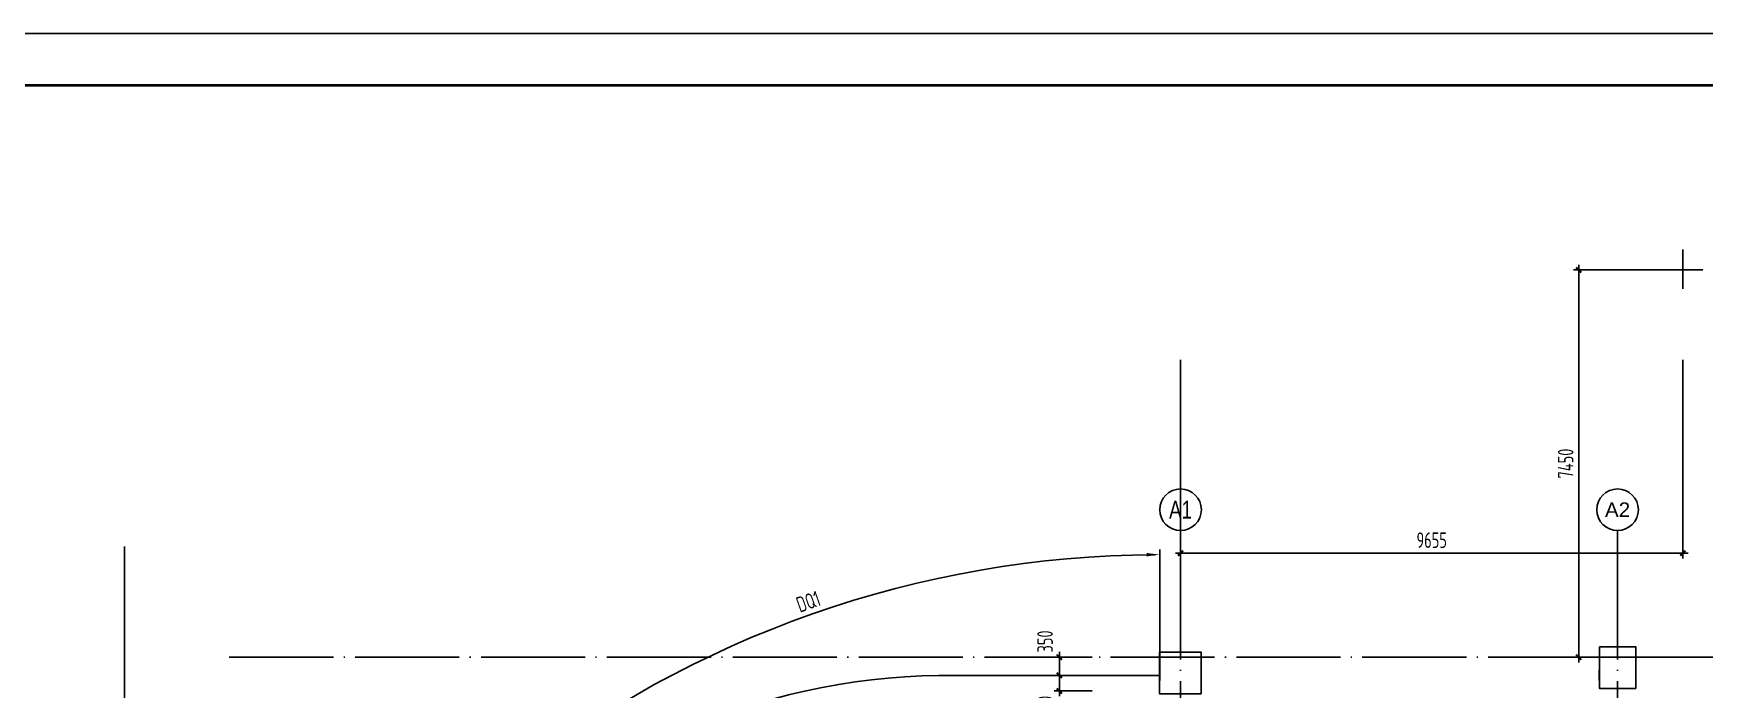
# Model space of a CAD drawing. Extents: x -351812 to 1760238, y -3195696 to 63241.
# Drawn here: x 441122 to 473246, y -1599737 to -1587112 of the extents above; entities that cross this region are included whole.
import ezdxf
from ezdxf.enums import TextEntityAlignment as Align

# ---------------------------------------------------------------- set-up
doc = ezdxf.new("R2010")
doc.units = 0
doc.header["$LTSCALE"] = 1000
doc.header["$MEASUREMENT"] = 0
doc.linetypes.add('DOTE', pattern=[2.42, 2, -0.2, 0.02, -0.2])
for name, color, linetype in [('01-标注_尺寸', 124, 'Continuous'), ('01-标注_符号', 200, 'Continuous'), ('01-标注_轴线坐标', 132, 'Continuous'), ('02-TEXT_轴号', 7, 'Continuous'), ('A_AXIS-轴线', 1, 'DOTE'), ('A_STR-砌块墙', 121, 'Continuous'), ('A_STR-砼墙', 51, 'Continuous'), ('A_STR-砼柱', 51, 'Continuous'), ('AXIS_TEXT', 7, 'Continuous'), ('BORDER', 7, 'Continuous'), ('DIM', 3, 'Continuous')]:
    doc.layers.add(name, color=color, linetype=linetype)
doc.styles.add('_TCH_AXIS', font='')
doc.styles.add('COMPLEX', font='COMPLEX')
doc.styles.add('TSSD_Dimension', font='tssdeng.shx', dxfattribs={"width": 0.7, "bigfont": 'hztxt.shx'})
doc.styles.get('_TCH_AXIS').set_extended_font_data('FZXiHei I-Z08S')
doc.dimstyles.new('TSAN_100_100', dxfattribs={"dimtxt": 300, "dimasz": 100, "dimexe": 100, "dimexo": 250, "dimgap": 100, "dimtad": 2, "dimzin": 0, "dimdsep": 46, "dimtxsty": 'TSSD_Dimension', "dimblk": 'CLOSEDBLANK', "dimcen": 0, "dimdle": 100, "dimclrt": 7, "dimazin": 0, "dimtfac": 1, "dimtix": 1, "dimtmove": 2, "dimatfit": 3, "dimldrblk": 'CLOSEDBLANK', "dimfxl": 1, "dimtolj": 1, "dimtzin": 0, "dimarcsym": 0})
doc.dimstyles.new('TSSD_100_100', dxfattribs={"dimtxt": 300, "dimasz": 100, "dimexe": 100, "dimexo": 250, "dimgap": 100, "dimtad": 1, "dimdec": 0, "dimzin": 0, "dimdsep": 46, "dimtxsty": 'TSSD_Dimension', "dimblk": 'ARCHTICK', "dimblk1": 'ARCHTICK', "dimblk2": 'ARCHTICK', "dimcen": 0, "dimdle": 100, "dimclrt": 7, "dimadec": 0, "dimazin": 0, "dimtfac": 1, "dimtdec": 0, "dimtix": 1, "dimtmove": 2, "dimatfit": 3, "dimfxl": 1, "dimtolj": 1, "dimtzin": 0, "dimarcsym": 0})

# ---------------------------------------------------------------- blocks, each defined once
blk = doc.blocks.new('_ArchTick')
at = {"color": 0, "linetype": 'ByBlock', "const_width": 0.4}
blk.add_lwpolyline([(-0.5, -0.5), (0.5, 0.5)], dxfattribs=at)
blk = doc.blocks.new('*D407')
at = {"layer": '01-标注_尺寸', "color": 0, "lineweight": -2, "transparency": 16777216}
for p, q in [((463173, -1593390), (463173, -1597212)), ((472828, -1593390), (472828, -1597212)), ((463073, -1597112), (472928, -1597112))]:
    blk.add_line(p, q, dxfattribs=at)
at = {"layer": 'Defpoints', "color": 0, "transparency": 16777216}
for p in [(463173, -1593140), (472828, -1593140), (472828, -1597112)]:
    blk.add_point(p, dxfattribs=at)
at = {"layer": '01-标注_尺寸', "color": 0, "lineweight": -2, "transparency": 16777216, "xscale": 100, "yscale": 100, "zscale": 100, "rotation": 180}
blk.add_blockref('_ArchTick', (463173, -1597112), dxfattribs=at)
at = {"layer": '01-标注_尺寸', "color": 0, "lineweight": -2, "transparency": 16777216, "xscale": 100, "yscale": 100, "zscale": 100}
blk.add_blockref('_ArchTick', (472828, -1597112), dxfattribs=at)
at = {"layer": '01-标注_尺寸', "color": 7, "transparency": 16777216, "insert": (468001, -1596862), "char_height": 300, "attachment_point": 5, "style": 'TSSD_Dimension'}
blk.add_mtext('\\A1;9655', dxfattribs=at)
blk = doc.blocks.new('*D408')
at = {"layer": '01-标注_尺寸', "color": 0, "lineweight": -2, "transparency": 16777216}
for p, q in [((472960, -1591663), (470726, -1591663)), ((470826, -1599213), (470826, -1591563)), ((472960, -1599113), (470726, -1599113))]:
    blk.add_line(p, q, dxfattribs=at)
at = {"layer": 'Defpoints', "color": 0, "transparency": 16777216}
for p in [(470826, -1591663), (473210, -1591663), (473210, -1599113)]:
    blk.add_point(p, dxfattribs=at)
at = {"layer": '01-标注_尺寸', "color": 0, "lineweight": -2, "transparency": 16777216, "xscale": 100, "yscale": 100, "zscale": 100}
for p, rotation in [((470826, -1591663), 90), ((470826, -1599113), 270)]:
    blk.add_blockref('_ArchTick', p, dxfattribs=dict(at, rotation=rotation))
at = {"layer": '01-标注_尺寸', "color": 7, "transparency": 16777216, "insert": (470576, -1595388), "char_height": 300, "attachment_point": 5, "rotation": 90, "style": 'TSSD_Dimension'}
blk.add_mtext('\\A1;7450', dxfattribs=at)
blk = doc.blocks.new('*D418')
at = {"layer": '01-标注_尺寸', "color": 0, "lineweight": -2, "transparency": 16777216}
for p, q in [((461477, -1599463), (460743, -1599463)), ((460843, -1599863), (460843, -1599363)), ((461477, -1599763), (460743, -1599763))]:
    blk.add_line(p, q, dxfattribs=at)
at = {"layer": 'Defpoints', "color": 0, "transparency": 16777216}
for p in [(460843, -1599463), (461727, -1599463), (461727, -1599763)]:
    blk.add_point(p, dxfattribs=at)
at = {"layer": '01-标注_尺寸', "color": 0, "lineweight": -2, "transparency": 16777216, "xscale": 100, "yscale": 100, "zscale": 100}
for p, rotation in [((460843, -1599463), 90), ((460843, -1599763), 270)]:
    blk.add_blockref('_ArchTick', p, dxfattribs=dict(at, rotation=rotation))
at = {"layer": '01-标注_尺寸', "color": 7, "transparency": 16777216, "insert": (460568, -1600064), "char_height": 300, "attachment_point": 5, "rotation": 90, "style": 'TSSD_Dimension'}
blk.add_mtext('\\A1;300', dxfattribs=at)
blk = doc.blocks.new('*D419')
at = {"layer": '01-标注_尺寸', "color": 0, "lineweight": -2, "transparency": 16777216}
for p, q in [((461477, -1599113), (460743, -1599113)), ((460843, -1599563), (460843, -1599013)), ((461477, -1599463), (460743, -1599463))]:
    blk.add_line(p, q, dxfattribs=at)
at = {"layer": 'Defpoints', "color": 0, "transparency": 16777216}
for p in [(460843, -1599113), (461727, -1599113), (461727, -1599463)]:
    blk.add_point(p, dxfattribs=at)
at = {"layer": '01-标注_尺寸', "color": 0, "lineweight": -2, "transparency": 16777216, "xscale": 100, "yscale": 100, "zscale": 100}
for p, rotation in [((460843, -1599113), 90), ((460843, -1599463), 270)]:
    blk.add_blockref('_ArchTick', p, dxfattribs=dict(at, rotation=rotation))
at = {"layer": '01-标注_尺寸', "color": 7, "transparency": 16777216, "insert": (460568, -1598811), "char_height": 300, "attachment_point": 5, "rotation": 90, "style": 'TSSD_Dimension'}
blk.add_mtext('\\A1;350', dxfattribs=at)
blk = doc.blocks.new('_FZHK')
blk.add_lwpolyline([(-0.5, -0.5), (0.5, -0.5), (0.5, 0.5), (-0.5, 0.5)], close=True)
blk = doc.blocks.new('_AXISO')
blk.add_circle((0, 0), 0.5)
at = {"layer": 'AXIS_TEXT', "style": 'COMPLEX', "width": 1.041667}
blk.add_attdef('A', text='', height=0.56, dxfattribs=at).set_placement((-0.25, -0.28), (0.25, -0.28), align=Align.FIT)
blk = doc.blocks.new('_ClosedBlank')
at = {"color": 0}
blk.add_lwpolyline([(0, 0, 0, 0.658, 0), (-2.5, 0, 0.658, 0.658, 0)], format="xyseb", dxfattribs=at)
blk = doc.blocks.new('*D349')
at = {"layer": 'Defpoints', "color": 0, "transparency": 16777216}
for p in [(472829, -1591664), (455155, -1621988), (456444, -1623449), (460057, -1624356)]:
    blk.add_point(p, dxfattribs=at)
at = {"layer": 'DIM', "color": 0, "lineweight": -2, "transparency": 16777216}
for p, q in [((455029, -1622204), (454772, -1622645)), ((459966, -1624589), (459780, -1625065))]:
    blk.add_line(p, q, dxfattribs=at)
blk.add_arc((472829, -1591664), 35760, 239.9242, 248.5002, dxfattribs=at)
at = {"layer": 'DIM', "color": 0, "lineweight": -2, "transparency": 16777216, "xscale": 100, "yscale": 100, "zscale": 100}
for p, rotation in [((454822, -1622559), 149.8440523097592), ((459817, -1624972), 338.5803286488447)]:
    blk.add_blockref('_ClosedBlank', p, dxfattribs=dict(at, rotation=rotation))
at = {"layer": 'DIM', "color": 7, "transparency": 16777216, "insert": (457164, -1624088), "char_height": 300, "attachment_point": 5, "rotation": 334.2122, "style": 'TSSD_Dimension'}
blk.add_mtext('\\A1;5450', dxfattribs=at)
blk = doc.blocks.new('*D510')
at = {"layer": 'Defpoints', "color": 0, "transparency": 16777216}
for p in [(458278, -1597650), (462773, -1599814), (450744, -1602265), (462773, -1606079), (458721, -1612211)]:
    blk.add_point(p, dxfattribs=at)
at = {"layer": 'DIM', "color": 0, "lineweight": -2, "transparency": 16777216}
for p, q in [((462773, -1599564), (462773, -1597041)), ((450588, -1602070), (450121, -1601488))]:
    blk.add_line(p, q, dxfattribs=at)
blk.add_arc((462773, -1617264), 20123, 90.2847, 128.4427, dxfattribs=at)
at = {"layer": 'DIM', "color": 0, "lineweight": -2, "transparency": 16777216, "xscale": 100, "yscale": 100, "zscale": 100}
for p, rotation in [((462773, -1597141), 0.1423487098073279), ((450184, -1601566), 218.585086427884)]:
    blk.add_blockref('_ClosedBlank', p, dxfattribs=dict(at, rotation=rotation))
at = {"layer": 'DIM', "color": 7, "transparency": 16777216, "insert": (456018, -1598044), "char_height": 300, "attachment_point": 5, "rotation": 19.3637, "style": 'TSSD_Dimension'}
blk.add_mtext('\\A1;DQ1', dxfattribs=at)

msp = doc.modelspace()

# ---------------------------------------------------------------- linework, layer by layer
at = {"layer": '01-标注_尺寸'}
msp.add_lwpolyline([(472829.315, -1591663.96, 0, 0, 0), (458418.683, -1623448.661, 66, 0, 0), (458336.098, -1623630.814, 0, 0, 0)], format="xyseb", dxfattribs=at)
at = {"layer": '01-标注_符号'}
msp.add_lwpolyline([(479747.076, -1628197.886), (462429.602, -1628197.88), (462353.168, -1628407.88), (462279.111, -1627987.88), (462204.602, -1628197.88), (442870.127, -1628197.873), (442870.132, -1612703.389), (442660.132, -1612626.955), (443080.132, -1612552.898), (442870.132, -1612478.389), (442870.138, -1596983.904)], dxfattribs=at)
at = {"layer": '01-标注_轴线坐标'}
for p, q in [((463172.263, -1597676.178), (463172.981, -1596676.178)), ((471572.249, -1597676.178), (471572.967, -1596676.178))]:
    msp.add_line(p, q, dxfattribs=at)
at = {"layer": 'A_AXIS-轴线', "linetype": 'DOTE'}
for p, q in [((472829.315, -1592023.771), (472829.315, -1591269.054)), ((473209.747, -1591663.96), (472430.693, -1591663.96)), ((463173.256, -1628197.881), (463173.263, -1597153.249)), ((471573.256, -1628197.883), (471573.263, -1597153.251)), ((444887.137, -1599112.837), (475106.937, -1599112.837))]:
    msp.add_line(p, q, dxfattribs=at)
at = {"layer": 'A_STR-砌块墙'}
for p, q in [((463568.819, -1599362.837), (463568.819, -1599562.837)), ((471218.819, -1599362.837), (471218.819, -1599562.837))]:
    msp.add_line(p, q, dxfattribs=at)
at = {"layer": 'A_STR-砼墙'}
for q in [(458521.042, -1599462.837), (462768.179, -1599462.837)]:
    msp.add_line((458921.045, -1599462.837), q, dxfattribs=at)
msp.add_arc((458721.044, -1612211.268), 12750, 90.8988007, 182.7840665, dxfattribs=at)
at = {"layer": 'BORDER'}
msp.add_lwpolyline([(404799.086, -1646511.904), (404799.086, -1587111.904), (488899.086, -1587111.904), (488899.086, -1646511.904)], close=True, dxfattribs=at)
at = {"layer": 'BORDER', "const_width": 50}
msp.add_lwpolyline([(407299.086, -1645511.904), (407299.086, -1588111.904), (487899.086, -1588111.904), (487899.086, -1645511.904)], close=True, dxfattribs=at)

# ---------------------------------------------------------------- block references
at = {"layer": '01-标注_轴线坐标'}
ref = msp.add_blockref('_AXISO', (463173.268, -1596276.178), dxfattribs=dict(at, xscale=800, yscale=800, zscale=800))
ref.add_attrib('A', 'A1', dxfattribs={"layer": '02-TEXT_轴号', "height": 343.8067, "style": '_TCH_AXIS'}).set_placement((462952.249, -1596448.082), (463394.287, -1596448.082), align=Align.FIT)
ref = msp.add_blockref('_AXISO', (471573.254, -1596276.178), dxfattribs=dict(at, xscale=800, yscale=800, zscale=800))
ref.add_attrib('A', 'A2', dxfattribs={"layer": '02-TEXT_轴号', "height": 282.1678, "style": '_TCH_AXIS'}).set_placement((471331.396, -1596417.262), (471815.112, -1596417.262), align=Align.FIT)
at = {"layer": 'A_STR-砼柱'}
for p, xscale, yscale, zscale, rotation in [((463168.438, -1599415.116), 801.1173475621757, 800.4500208275858, 800.4500208276677, 269.9591373269582), ((471573.263, -1599312.395), 801.11734756222, 699.5524225691333, 699.5524225692498, 269.9999999990009)]:
    msp.add_blockref('_FZHK', p, dxfattribs=dict(at, xscale=xscale, yscale=yscale, zscale=zscale, rotation=rotation))

# ---------------------------------------------------------------- dimensions: what is measured, and where the dimension line sits
at = {"layer": '01-标注_尺寸'}
for p1, p2, distance, picture, middle in [((473209.747, -1599112.837), (473209.747, -1591662.96), 2383.91, '*D408', (470575.837, -1595387.898)), ((463173.263, -1593139.846), (472828.315, -1593139.846), -3972.61, '*D407', (468000.789, -1596862.456))]:
    dim = msp.add_aligned_dim(p1=p1, p2=p2, distance=distance, dimstyle='TSSD_100_100', dxfattribs=at)
    dim.commit()
    dim.dimension.update_dxf_attribs({"geometry": picture, "text_midpoint": middle})
for base, p1, p2, picture, middle in [((460843.321, -1599112.837), (461727.153, -1599462.837), (461727.153, -1599112.837), '*D419', (460568.321, -1598811.237)), ((460843.321, -1599462.837), (461727.153, -1599762.837), (461727.153, -1599462.837), '*D418', (460568.321, -1600064.437))]:
    dim = msp.add_linear_dim(base=base, p1=p1, p2=p2, angle=90, dimstyle='TSSD_100_100', dxfattribs=at)
    dim.commit()
    dim.dimension.update_dxf_attribs({"geometry": picture, "text_midpoint": middle, "dimtype": 161})
at = {"layer": 'DIM'}
dim = msp.add_angular_dim_3p(base=(456444.402, -1623449.21), center=(472829.315, -1591663.96), p1=(455154.778, -1621987.941), p2=(460057.02, -1624356.49), text='5450', dimstyle='TSAN_100_100', dxfattribs=at)
dim.commit()
dim.dimension.update_dxf_attribs({"geometry": '*D349', "text_midpoint": (457163.603, -1624087.645)})
dim = msp.add_angular_dim_2l(base=(458277.64, -1597649.792), line1=((462773.262, -1606079.234), (462773.263, -1599813.605)), line2=((450744.424, -1602264.608), (458721.042, -1612211.284)), text='DQ1', dimstyle='TSAN_100_100', dxfattribs=at)
dim.commit()
dim.dimension.update_dxf_attribs({"geometry": '*D510', "text_midpoint": (456018.269, -1598043.642)})

doc.saveas('drawing.dxf')
